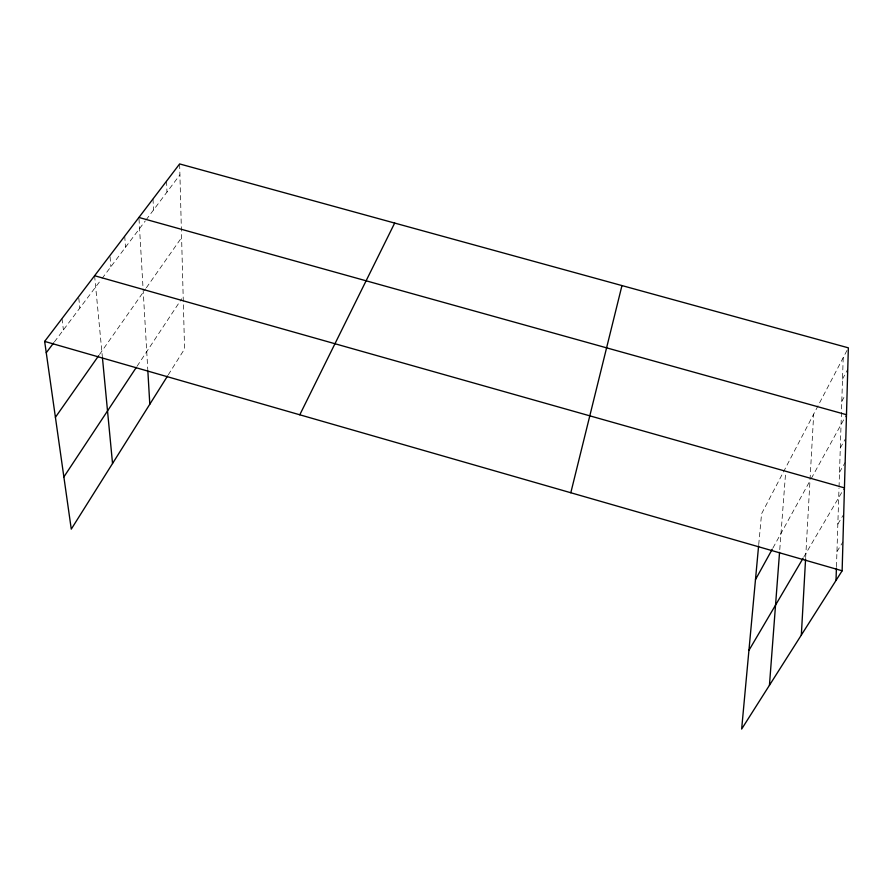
<?xml version="1.0" encoding="UTF-8"?>
<svg xmlns="http://www.w3.org/2000/svg" width="893" height="893" viewBox="0 0 893 893"><rect width="100%" height="100%" fill="white"/><g stroke="black" fill="none" stroke-linecap="round" stroke-linejoin="round"><path stroke-width="0.67" stroke-dasharray="4.46 3.35" d="M836.462 566.72L838.996 488.326M839.04 486.998L843.204 357.669M805.665 557.578L813.69 414.118M779.768 549.653L785.55 473.647M758.726 544.596L761.573 513.788L847.703 349.063M842.512 379.112L847.747 369.267M841.798 401.392L844.756 395.923M772.947 547.978L809.951 480.914M811.279 478.514L846.486 414.72M840.291 447.973L845.213 439.222M839.509 472.319L845.146 462.496M803.778 557.065L843.807 488.973M837.835 524.091L843.048 515.428M836.953 551.651L842.936 541.962M168.286 374.826L184.572 348.929L179.627 163.932M137.087 366.23L181.714 298.764M99.469 354.554L145.604 288.852M146.385 287.736L181.603 237.594M54.428 341.874L101.277 279.509M102.081 278.449L145.313 220.906M146.139 219.812L179.917 174.838M61.997 318.6L63.414 329.919M78.774 297.983L79.868 308.007M94.602 275.725L102.349 356.765M110.062 256.782L110.877 266.739M124.719 236.132L125.5 247.283M139.007 218.841L147.78 369.635M153.004 198.938L153.529 209.978M166.567 181.112L166.969 192.084"/><path stroke-width="1.34" d="M758.592 545.969L741.648 729.068L842.132 570.794L848.35 347.835L179.627 163.932L44.65 341.405L71.273 529.136L167.56 375.986M836.015 580.417L836.417 568.093M801.334 635.057L805.586 558.962M769.442 685.288L779.556 552.365M570.806 492.757L621.963 285.581M299.791 414.798L394.673 223.071M755.478 579.613L772.266 549.195M748.926 650.383L803.075 558.259M63.872 476.94L136.339 367.358M55.411 417.299L98.688 355.671M46.257 352.746L53.613 342.957M138.917 217.457L846.486 414.72M94.602 275.725L844.443 487.879M44.65 341.405L842.132 570.794M102.483 358.16L112.54 463.5M147.858 371.019L149.801 404.239"/></g></svg>
